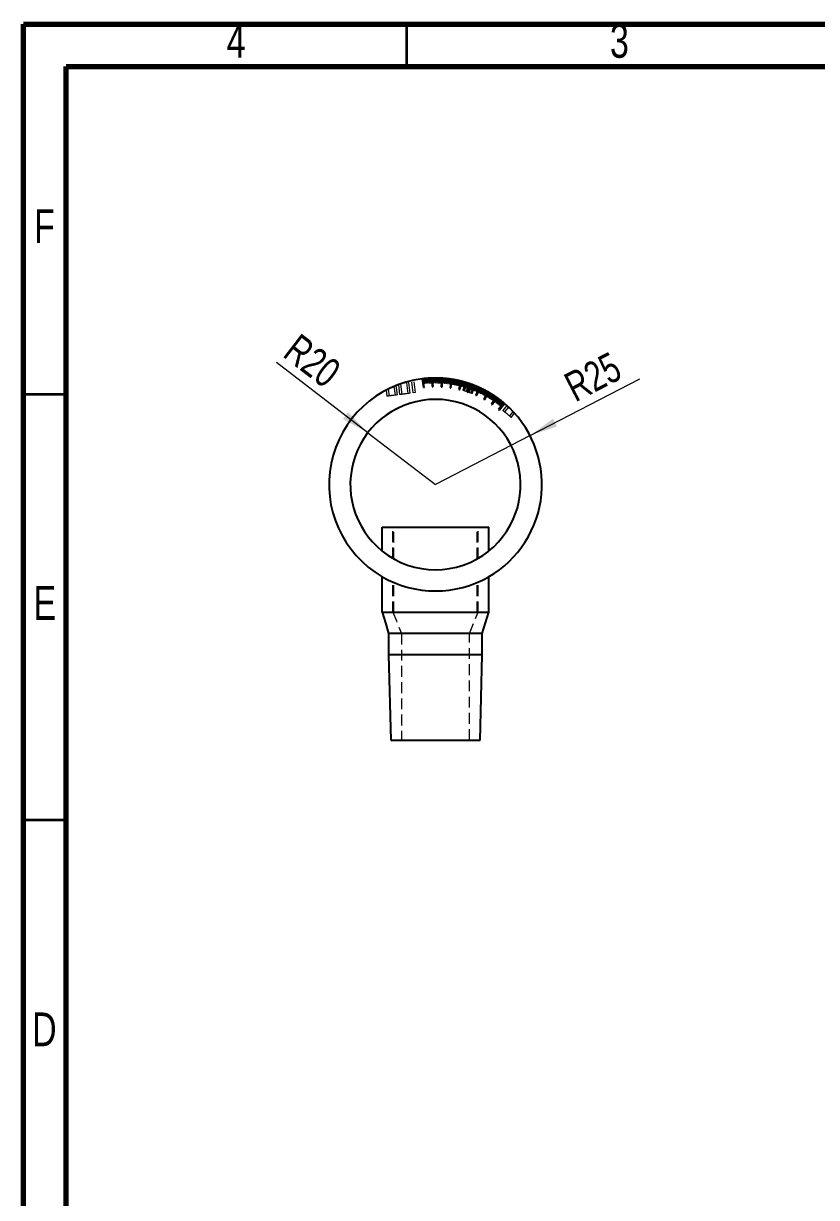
# Model space of a CAD drawing. Header units: millimetres. Extents: x 15 to 205, y 5 to 292.
# Drawn here: x 15 to 108.1, y 154.2 to 292.1 of the extents above; entities that cross this region are included whole.
import ezdxf

# ---------------------------------------------------------------- set-up
doc = ezdxf.new("R2010")
doc.units = ezdxf.units.MM
doc.linetypes.add('HIDDEN', pattern=[1.905, 1.27, -0.635])
doc.styles.add('SLDTEXTSTYLE0', font='TXT', dxfattribs={"width": 0.75})
doc.dimstyles.new('SLDDIMSTYLE0', dxfattribs={"dimtxt": 3.5, "dimasz": 3.302, "dimexe": 0, "dimexo": 0.0625, "dimgap": 0.875, "dimtad": 1, "dimlfac": 2, "dimrnd": 1e-09, "dimzin": 12, "dimdsep": 46, "dimtxsty": 'SLDTEXTSTYLE0', "dimsah": 1, "dimcen": 0, "dimadec": 0, "dimazin": 3, "dimtfac": 1, "dimtofl": 0, "dimtmove": 0, "dimatfit": 3, "dimfxl": 0, "dimfrac": 2, "dimtolj": 1, "dimtzin": 12, "dimarcsym": 0})

# ---------------------------------------------------------------- blocks, each defined once
blk = doc.blocks.new('_D')
at = {"color": 7, "linetype": 'Continuous', "lineweight": 18}
for q in [(87.34, 250.35), (63.37, 237.92)]:
    blk.add_line((74.47, 243.68), q, dxfattribs=at)
blk.add_solid([(74.47, 243.68), (77.63, 244.74), (77.16, 245.65)], dxfattribs=at)
at = {"color": 7, "linetype": 'Continuous', "lineweight": 18, "insert": (78.17, 250.65), "char_height": 3.5, "attachment_point": 1, "rotation": 27.3934, "style": 'SLDTEXTSTYLE0'}
blk.add_mtext('R25', dxfattribs=at)
blk = doc.blocks.new('_D_1')
at = {"color": 7, "linetype": 'Continuous', "lineweight": 18}
for q in [(44.69, 252.25), (63.37, 237.92)]:
    blk.add_line((55.43, 244.01), q, dxfattribs=at)
blk.add_solid([(55.43, 244.01), (53.12, 246.42), (52.5, 245.62)], dxfattribs=at)
at = {"color": 7, "linetype": 'Continuous', "lineweight": 18, "insert": (47.42, 255.81), "char_height": 3.5, "attachment_point": 1, "rotation": 322.5063, "style": 'SLDTEXTSTYLE0'}
blk.add_mtext('R20', dxfattribs=at)

msp = doc.modelspace()

# ---------------------------------------------------------------- linework, layer by layer
at = {"color": 7, "linetype": 'Continuous', "lineweight": 70}
for p, q in [((15, 5), (15, 292)), ((15, 292), (205, 292)), ((20, 10), (20, 287)), ((20, 287), (200, 287))]:
    msp.add_line(p, q, dxfattribs=at)
at = {"color": 7, "linetype": 'Continuous', "lineweight": 35}
for p, q in [((60, 287), (60, 292)), ((20, 248.5), (15, 248.5)), ((20, 198.5), (15, 198.5))]:
    msp.add_line(p, q, dxfattribs=at)
at = {"color": 7, "linetype": 'HIDDEN', "lineweight": 18}
for p, q in [((58.903, 248.4521), (58.7663, 249.5468)), ((59.0064, 249.6418), (59.1511, 248.4831)), ((59.2478, 249.7263), (59.3992, 248.5141)), ((60.1434, 248.607), (59.975, 249.9553)), ((60.3915, 248.638), (60.2187, 250.0211)), ((60.7636, 248.6845), (60.5854, 250.1111)), ((61.0117, 248.7154), (60.8307, 250.1645)), ((66.8851, 249.9193), (66.5628, 248.9872)), ((66.9285, 249.9065), (66.6055, 248.9724)), ((67.0244, 249.8776), (66.7001, 248.9397)), ((67.0722, 249.8628), (66.7473, 248.9234)), ((66.9836, 248.8417), (67.3102, 249.7863)), ((67.0781, 248.809), (67.405, 249.7544)), ((67.1783, 249.8293), (67.1539, 249.8372)), ((67.2157, 249.8173), (67.2016, 249.8219)), ((67.2633, 249.8018), (67.2508, 249.8059)), ((67.3102, 249.7863), (67.3027, 249.7888)), ((67.6408, 249.6712), (67.3144, 248.7273)), ((67.8327, 249.5997), (67.5079, 248.6604)), ((67.5979, 248.6293), (67.9216, 249.5653)), ((67.7036, 249.6482), (67.6893, 249.6535)), ((67.7551, 249.629), (67.7343, 249.6368)), ((67.8018, 249.6114), (67.7787, 249.6201)), ((67.849, 249.5934), (67.8327, 249.5996)), ((57.5742, 249.0052), (57.6627, 248.2972)), ((57.8116, 249.1222), (57.9107, 248.3282)), ((58.655, 248.4211), (58.5266, 249.4486)), ((61.0117, 248.7154), (60.7636, 248.6845)), ((66.7473, 248.9234), (66.5628, 248.9872)), ((67.2199, 248.76), (66.7473, 248.9234)), ((67.22, 248.7604), (67.2199, 248.76)), ((67.6924, 248.5966), (68.0146, 249.5284)), ((71.7559, 247.191), (71.279, 246.6233)), ((71.94, 247.0215), (71.4704, 246.4625)), ((72.0631, 245.9647), (72.4887, 246.4713)), ((72.2545, 245.8039), (72.6594, 246.2858)), ((58.3671, 229.2643), (58.3671, 232.9246)), ((58.4671, 229.2073), (58.4671, 232.9246)), ((68.2671, 229.2073), (68.2671, 232.9246)), ((68.3671, 229.2643), (68.3671, 232.9246)), ((69.6059, 230.1094), (69.6059, 232.9246)), ((58.3671, 222.9246), (58.3671, 226.4681)), ((58.4671, 222.9246), (58.4671, 226.425)), ((68.2671, 222.9246), (68.2671, 226.425)), ((68.3671, 222.9246), (68.3671, 226.4681)), ((69.6059, 222.9246), (69.6059, 227.0928)), ((59.3671, 220.4246), (59.3671, 207.9246)), ((67.3671, 207.9246), (67.3671, 220.4246))]:
    msp.add_line(p, q, dxfattribs=at)
at = {"color": 7, "linetype": 'Continuous', "lineweight": 25}
for p, q in [((59.2478, 249.7264), (59.2478, 249.7263)), ((61.818, 250.3282), (61.9419, 249.3359)), ((61.9212, 250.3406), (61.9173, 250.3402)), ((61.9755, 249.8742), (61.9173, 250.3402)), ((61.9212, 250.3406), (61.9755, 249.8742)), ((62.0287, 249.8498), (61.9708, 250.3463)), ((61.9792, 249.844), (61.9755, 249.8742)), ((61.9792, 249.844), (62.0287, 249.8498)), ((62.0412, 249.3483), (61.9792, 249.844)), ((62.0244, 250.3522), (62.0781, 249.8551)), ((62.1278, 249.8605), (62.0741, 250.3575)), ((62.0781, 249.8551), (62.1278, 249.8605)), ((62.1278, 250.363), (62.1773, 249.8654)), ((62.1773, 249.8654), (62.2271, 249.8704)), ((62.2271, 249.8704), (62.1775, 250.3678)), ((62.2312, 250.3728), (62.2766, 249.8749)), ((62.2766, 249.8749), (62.3264, 249.8795)), ((62.3264, 249.8795), (62.281, 250.3773)), ((62.3347, 250.3819), (62.376, 249.8836)), ((62.376, 249.8836), (62.4258, 249.8877)), ((62.4258, 249.8877), (62.3846, 250.3859)), ((62.4383, 250.39), (62.4754, 249.8914)), ((62.4754, 249.8914), (62.5253, 249.8951)), ((62.5253, 249.8951), (62.4882, 250.3936)), ((62.5419, 250.3973), (62.5749, 249.8984)), ((62.5749, 249.8984), (62.6248, 249.9017)), ((62.6248, 249.9017), (62.5918, 250.4005)), ((62.6456, 250.4037), (62.6745, 249.9046)), ((62.6745, 249.9046), (62.7244, 249.9074)), ((62.7244, 249.9074), (62.6956, 250.4065)), ((62.7494, 250.4093), (62.7741, 249.9099)), ((62.7741, 249.9099), (62.8241, 249.9124)), ((62.8241, 249.9124), (62.7993, 250.4117)), ((62.8532, 250.414), (62.8738, 249.9144)), ((62.8738, 249.9144), (62.9237, 249.9165)), ((62.9237, 249.9165), (62.9032, 250.4159)), ((62.957, 250.4178), (62.9898, 249.4184)), ((63.0609, 250.4208), (63.057, 250.4207)), ((63.0724, 249.9514), (63.057, 250.4207)), ((63.0609, 250.4208), (63.0724, 249.9514)), ((63.0734, 249.921), (63.0724, 249.9514)), ((63.0734, 249.921), (63.1231, 249.9222)), ((63.0898, 249.4216), (63.0734, 249.921)), ((63.1231, 249.9222), (63.1109, 250.4219)), ((63.1648, 250.4229), (63.1729, 249.923)), ((63.1729, 249.923), (63.2229, 249.9238)), ((63.2229, 249.9238), (63.2148, 250.4236)), ((63.2687, 250.4242), (63.2726, 249.9242)), ((63.2726, 249.9242), (63.3226, 249.9246)), ((63.3226, 249.9246), (63.3187, 250.4245)), ((63.3726, 250.4246), (63.3724, 249.9246)), ((63.3724, 249.9246), (63.4224, 249.9245)), ((63.4224, 249.9245), (63.4226, 250.4244)), ((63.4765, 250.4241), (63.4721, 249.9241)), ((63.4721, 249.9241), (63.5221, 249.9237)), ((63.5221, 249.9237), (63.5265, 250.4235)), ((63.5804, 250.4227), (63.5718, 249.9228)), ((63.5718, 249.9228), (63.6218, 249.922)), ((63.6218, 249.922), (63.6304, 250.4218)), ((63.6843, 250.4205), (63.6716, 249.9207)), ((63.6716, 249.9207), (63.7216, 249.9194)), ((63.7216, 249.9194), (63.7342, 250.4192)), ((63.7881, 250.4175), (63.7713, 249.9177)), ((63.7713, 249.9177), (63.8212, 249.9161)), ((63.8212, 249.9161), (63.8381, 250.4157)), ((63.8919, 250.4135), (63.871, 249.914)), ((63.871, 249.914), (63.9209, 249.9119)), ((63.9209, 249.9119), (63.9419, 250.4113)), ((63.9957, 250.4087), (63.9706, 249.9094)), ((63.9706, 249.9094), (64.0205, 249.9069)), ((64.0205, 249.9069), (64.0457, 250.4061)), ((64.0995, 250.4031), (64.0409, 249.4048)), ((64.1407, 249.3989), (64.17, 249.8977)), ((64.17, 249.8977), (64.1718, 249.928)), ((64.17, 249.8977), (64.2196, 249.8943)), ((64.1718, 249.928), (64.1993, 250.3968)), ((64.2032, 250.3966), (64.1718, 249.928)), ((64.2032, 250.3966), (64.1993, 250.3968)), ((64.2196, 249.8943), (64.2531, 250.3931)), ((64.3068, 250.3892), (64.2692, 249.8906)), ((64.2692, 249.8906), (64.3191, 249.8868)), ((64.3191, 249.8868), (64.3567, 250.3853)), ((64.4104, 250.3809), (64.3687, 249.8827)), ((64.3687, 249.8827), (64.4185, 249.8785)), ((64.4185, 249.8785), (64.4602, 250.3767)), ((64.5139, 250.3718), (64.468, 249.8739)), ((64.468, 249.8739), (64.5178, 249.8694)), ((64.5178, 249.8694), (64.5637, 250.3671)), ((64.6173, 250.3619), (64.5673, 249.8644)), ((64.5673, 249.8644), (64.6171, 249.8594)), ((64.6171, 249.8594), (64.6671, 250.3568)), ((64.7207, 250.351), (64.6665, 249.854)), ((64.6665, 249.854), (64.7162, 249.8486)), ((64.7162, 249.8486), (64.7704, 250.3455)), ((64.8239, 250.3394), (64.7656, 249.8428)), ((64.7656, 249.8428), (64.8153, 249.8369)), ((64.8153, 249.8369), (64.8736, 250.3334)), ((64.9271, 250.3268), (64.8647, 249.8307)), ((64.8647, 249.8307), (64.9143, 249.8245)), ((64.9143, 249.8245), (64.9767, 250.3205)), ((65.0301, 250.3134), (64.9636, 249.8179)), ((64.9636, 249.8179), (65.0131, 249.8112)), ((65.0131, 249.8112), (65.0796, 250.3067)), ((65.133, 250.2992), (65.0624, 249.8042)), ((65.0624, 249.8042), (65.1119, 249.7971)), ((65.2358, 250.2841), (65.0863, 249.2953)), ((65.1119, 249.7971), (65.1825, 250.292)), ((65.1852, 249.2804), (65.2599, 249.7743)), ((65.2599, 249.7743), (65.2644, 249.8044)), ((65.2599, 249.7743), (65.309, 249.7665)), ((65.2644, 249.8044), (65.3346, 250.2687)), ((65.3385, 250.2681), (65.2644, 249.8044)), ((65.309, 249.7665), (65.3879, 250.2601)), ((65.441, 250.2513), (65.3581, 249.7582)), ((65.3581, 249.7582), (65.4074, 249.7499)), ((65.4074, 249.7499), (65.4903, 250.2429)), ((65.5434, 250.2336), (65.4564, 249.7413)), ((65.4564, 249.7413), (65.5056, 249.7326)), ((65.5056, 249.7326), (65.5926, 250.2248)), ((65.6457, 250.2151), (65.5545, 249.7235)), ((65.5545, 249.7235), (65.6037, 249.7144)), ((65.6037, 249.7144), (65.6948, 250.2059)), ((65.7477, 250.1958), (65.6525, 249.7049)), ((65.6525, 249.7049), (65.7016, 249.6954)), ((65.7016, 249.6954), (65.7968, 250.1861)), ((65.8497, 250.1755), (65.7504, 249.6855)), ((65.7504, 249.6855), (65.7994, 249.6756)), ((65.7994, 249.6756), (65.8987, 250.1655)), ((65.9514, 250.1545), (65.848, 249.6653)), ((65.848, 249.6653), (65.897, 249.6549)), ((65.897, 249.6549), (66.0003, 250.144)), ((66.053, 250.1326), (65.9455, 249.6443)), ((65.9455, 249.6443), (65.9944, 249.6335)), ((65.9944, 249.6335), (66.1018, 250.1217)), ((66.1544, 250.1098), (66.0429, 249.6224)), ((66.0429, 249.6224), (66.0916, 249.6113)), ((66.0916, 249.6113), (66.2031, 250.0986)), ((66.3565, 250.0618), (66.1174, 249.0908)), ((66.2556, 250.0862), (66.14, 249.5998)), ((66.14, 249.5998), (66.1887, 249.5882)), ((66.1887, 249.5882), (66.3042, 250.0746)), ((66.2145, 249.0669), (66.334, 249.552)), ((66.334, 249.552), (66.3412, 249.5815)), ((66.334, 249.552), (66.3822, 249.5397)), ((66.3412, 249.5815), (66.4536, 250.0375)), ((66.4573, 250.0365), (66.3412, 249.5815)), ((66.3822, 249.5397), (66.5058, 250.0241)), ((66.5579, 250.0104), (66.4303, 249.527)), ((66.4786, 249.5142), (66.6062, 249.9976)), ((66.6583, 249.9835), (66.5266, 249.5011)), ((66.5748, 249.488), (66.7065, 249.9702)), ((66.7584, 249.9557), (66.6227, 249.4745)), ((66.6709, 249.4609), (66.8065, 249.9421)), ((66.8583, 249.9271), (66.7186, 249.447)), ((66.7666, 249.433), (66.9063, 249.9131)), ((66.9579, 249.8977), (66.8143, 249.4188)), ((66.8622, 249.4044), (67.0058, 249.8832)), ((67.0573, 249.8674), (66.9097, 249.3897)), ((66.9286, 249.9066), (66.9285, 249.9065)), ((66.9575, 249.3749), (67.1051, 249.8526)), ((67.1565, 249.8363), (67.0049, 249.3599)), ((67.0244, 249.8776), (67.0244, 249.8776)), ((67.0525, 249.3447), (67.2041, 249.8211)), ((67.2553, 249.8044), (67.0998, 249.3292)), ((67.4523, 249.7381), (67.1255, 248.7931)), ((67.1473, 249.3137), (67.3028, 249.7888)), ((67.354, 249.7717), (67.1945, 249.2978)), ((67.2419, 249.2819), (67.4013, 249.7557)), ((67.3932, 249.2613), (67.5467, 249.7051)), ((67.5504, 249.7038), (67.3932, 249.2613)), ((67.4301, 249.2159), (67.5974, 249.687)), ((67.6481, 249.6686), (67.4769, 249.1988)), ((67.5239, 249.1817), (67.6951, 249.6514)), ((67.7456, 249.6326), (67.5704, 249.1643)), ((67.6173, 249.1468), (67.7924, 249.615)), ((67.8428, 249.5958), (67.6637, 249.129)), ((67.7104, 249.1111), (67.8894, 249.5778)), ((67.9396, 249.5582), (67.7567, 249.0929)), ((67.8033, 249.0746), (67.9861, 249.5398)), ((57.8115, 249.1225), (57.8116, 249.1222)), ((61.9419, 249.3359), (62.0412, 249.3483)), ((62.9898, 249.4184), (63.0898, 249.4216)), ((64.0409, 249.4048), (64.1407, 249.3989)), ((65.0863, 249.2953), (65.1852, 249.2804)), ((66.1174, 249.0908), (66.2145, 249.0669)), ((66.4303, 249.527), (66.4786, 249.5142)), ((66.5266, 249.5011), (66.5748, 249.488)), ((66.6227, 249.4745), (66.6709, 249.4609)), ((66.7186, 249.447), (66.7666, 249.433)), ((66.8143, 249.4188), (66.8622, 249.4044)), ((66.9097, 249.3897), (66.9575, 249.3749)), ((67.0049, 249.3599), (67.0525, 249.3447)), ((67.0998, 249.3292), (67.1473, 249.3137)), ((67.1255, 248.7931), (67.22, 248.7604)), ((67.1945, 249.2978), (67.2419, 249.2819)), ((67.22, 248.7604), (67.3833, 249.2325)), ((67.3833, 249.2325), (67.3932, 249.2613)), ((67.3833, 249.2325), (67.4301, 249.2159)), ((67.4769, 249.1988), (67.5239, 249.1817)), ((67.5704, 249.1643), (67.6173, 249.1468)), ((67.6637, 249.129), (67.7104, 249.1111)), ((67.7567, 249.0929), (67.8033, 249.0746)), ((68.0362, 249.5198), (67.8494, 249.056)), ((67.8494, 249.056), (67.8958, 249.0373)), ((67.8958, 249.0373), (68.0825, 249.501)), ((68.1324, 249.4806), (67.9418, 249.0183)), ((67.9418, 249.0183), (67.988, 248.9993)), ((67.988, 248.9993), (68.1786, 249.4614)), ((68.2283, 249.4406), (68.0338, 248.9799)), ((68.0338, 248.9799), (68.0799, 248.9605)), ((68.0799, 248.9605), (68.2743, 249.421)), ((68.5139, 249.3158), (68.1022, 248.4045)), ((68.1022, 248.4045), (68.1933, 248.3633)), ((68.3238, 249.3998), (68.1256, 248.9408)), ((68.1256, 248.9408), (68.1715, 248.9209)), ((68.1715, 248.9209), (68.3697, 249.3798)), ((68.1933, 248.3633), (68.399, 248.8186)), ((68.419, 249.3582), (68.217, 248.9008)), ((68.217, 248.9008), (68.2627, 248.8806)), ((68.2627, 248.8806), (68.4647, 249.3379)), ((68.399, 248.8186), (68.4115, 248.8463)), ((68.399, 248.8186), (68.4442, 248.7977)), ((68.4115, 248.8463), (68.6049, 249.2742)), ((68.6084, 249.2726), (68.4115, 248.8463)), ((68.4442, 248.7977), (68.6538, 249.2515)), ((68.7026, 249.2286), (68.4891, 248.7765)), ((68.4891, 248.7765), (68.5344, 248.7551)), ((68.5344, 248.7551), (68.7477, 249.2072)), ((68.7963, 249.1839), (68.5792, 248.7335)), ((68.5792, 248.7335), (68.6242, 248.7118)), ((68.6084, 249.2726), (68.6049, 249.2742)), ((68.6242, 248.7118), (68.8413, 249.1621)), ((68.8897, 249.1384), (68.6688, 248.6898)), ((68.6688, 248.6898), (68.7137, 248.6677)), ((68.7137, 248.6677), (68.9346, 249.1162)), ((68.9828, 249.0921), (68.7581, 248.6454)), ((68.7581, 248.6454), (68.8028, 248.6229)), ((68.8028, 248.6229), (69.0274, 249.0695)), ((69.0754, 249.045), (68.8471, 248.6002)), ((68.8471, 248.6002), (68.8916, 248.5774)), ((68.8916, 248.5774), (69.1198, 249.0221)), ((69.1676, 248.9972), (68.9356, 248.5543)), ((68.9356, 248.5543), (68.9799, 248.5311)), ((68.9799, 248.5311), (69.2119, 248.9739)), ((69.2595, 248.9486), (69.0238, 248.5076)), ((69.0238, 248.5076), (69.0679, 248.4841)), ((69.5325, 248.7982), (69.0393, 247.9283)), ((69.0679, 248.4841), (69.3035, 248.9249)), ((69.3509, 248.8992), (69.1116, 248.4602)), ((69.1116, 248.4602), (69.1555, 248.4363)), ((69.1263, 247.879), (69.3727, 248.3136)), ((69.1555, 248.4363), (69.3948, 248.8752)), ((69.4419, 248.8491), (69.1989, 248.4121)), ((69.1989, 248.4121), (69.2426, 248.3878)), ((69.2426, 248.3878), (69.4856, 248.8247)), ((69.3727, 248.3136), (69.3877, 248.3401)), ((69.3727, 248.3136), (69.4158, 248.2887)), ((69.3877, 248.3401), (69.6193, 248.7486)), ((69.6227, 248.7466), (69.3877, 248.3401)), ((69.4158, 248.2887), (69.6659, 248.7215)), ((69.7124, 248.6942), (69.4586, 248.2635)), ((69.4586, 248.2635), (69.5017, 248.2381)), ((69.5017, 248.2381), (69.7555, 248.6688)), ((69.8017, 248.6411), (69.5444, 248.2125)), ((69.5444, 248.2125), (69.5872, 248.1867)), ((69.5872, 248.1867), (69.8446, 248.6153)), ((69.6227, 248.7466), (69.6193, 248.7486)), ((69.8906, 248.5873), (69.6297, 248.1608)), ((69.6297, 248.1608), (69.6723, 248.1347)), ((69.6723, 248.1347), (69.9332, 248.5611)), ((69.979, 248.5327), (69.7145, 248.1084)), ((69.757, 248.0819), (70.0214, 248.5061)), ((70.067, 248.4774), (69.799, 248.0552)), ((69.8412, 248.0284), (70.1091, 248.4505)), ((70.1544, 248.4213), (69.8829, 248.0014)), ((69.9249, 247.9743), (70.1964, 248.3941)), ((70.4996, 248.1899), (69.929, 247.3686)), ((70.2415, 248.3645), (69.9665, 247.9469)), ((70.0082, 247.9194), (70.2832, 248.3369)), ((70.328, 248.307), (70.0496, 247.8917)), ((70.0911, 247.8639), (70.3695, 248.2791)), ((70.4141, 248.2488), (70.1322, 247.8358)), ((70.1735, 247.8076), (70.4553, 248.2205)), ((69.0393, 247.9283), (69.1263, 247.879)), ((69.7145, 248.1084), (69.757, 248.0819)), ((69.799, 248.0552), (69.8412, 248.0284)), ((69.8829, 248.0014), (69.9249, 247.9743)), ((69.929, 247.3686), (70.0111, 247.3116)), ((69.9665, 247.9469), (70.0082, 247.9194)), ((70.0111, 247.3116), (70.2962, 247.7218)), ((70.0496, 247.8917), (70.0911, 247.8639)), ((70.1322, 247.8358), (70.1735, 247.8076)), ((70.2962, 247.7218), (70.3136, 247.7468)), ((70.2962, 247.7218), (70.3368, 247.6931)), ((70.3136, 247.7468), (70.5815, 248.1325)), ((70.5847, 248.1302), (70.3136, 247.7468)), ((70.3368, 247.6931), (70.6255, 248.1013)), ((70.6693, 248.0699), (70.3772, 247.6641)), ((70.3772, 247.6641), (70.4178, 247.6348)), ((70.4178, 247.6348), (70.7098, 248.0406)), ((70.7534, 248.0088), (70.4579, 247.6055)), ((70.4579, 247.6055), (70.4983, 247.5759)), ((70.4983, 247.5759), (70.7937, 247.9792)), ((70.8369, 247.9471), (70.5381, 247.5462)), ((70.5381, 247.5462), (70.5782, 247.5163)), ((70.5782, 247.5163), (70.877, 247.9171)), ((70.92, 247.8846), (70.6179, 247.4862)), ((70.6179, 247.4862), (70.6577, 247.456)), ((70.6577, 247.456), (70.9598, 247.8543)), ((71.0025, 247.8215), (70.6971, 247.4256)), ((70.6971, 247.4256), (70.7367, 247.3951)), ((70.7367, 247.3951), (71.042, 247.7909)), ((71.4071, 247.4957), (70.7639, 246.73)), ((71.0845, 247.7577), (70.7758, 247.3644)), ((70.7758, 247.3644), (70.8152, 247.3335)), ((70.8152, 247.3335), (71.1238, 247.7268)), ((70.8405, 246.6657), (71.4835, 247.4311)), ((71.166, 247.6932), (70.854, 247.3025)), ((70.854, 247.3025), (70.8931, 247.2713)), ((70.8931, 247.2713), (71.205, 247.6619)), ((71.2469, 247.628), (70.9317, 247.2399)), ((70.9317, 247.2399), (70.9705, 247.2084)), ((70.9705, 247.2084), (71.2857, 247.5965)), ((71.3273, 247.5622), (71.0089, 247.1767)), ((71.0089, 247.1767), (71.0475, 247.1449)), ((71.0475, 247.1449), (71.3658, 247.5303)), ((70.7639, 246.73), (70.8405, 246.6657)), ((72.4887, 246.4713), (72.4887, 246.4714)), ((57.1171, 230.1183), (57.1171, 232.9246)), ((57.1171, 232.9246), (69.6171, 232.9246)), ((69.6171, 230.1183), (69.6171, 232.9246)), ((57.1171, 222.9246), (57.1171, 227.0992)), ((69.6171, 222.9246), (69.6171, 227.0992)), ((57.1171, 222.9246), (58.4671, 222.9246)), ((58.4671, 222.9246), (68.2671, 222.9246)), ((68.2671, 222.9246), (69.6171, 222.9246)), ((57.8671, 220.4246), (57.8671, 217.9246)), ((68.8671, 217.9246), (68.8671, 220.4246)), ((57.8671, 217.9246), (58.1171, 207.9229)), ((68.8671, 217.9246), (63.3671, 217.9246)), ((68.617, 207.9229), (68.8671, 217.9246)), ((58.1171, 207.9246), (63.3671, 207.9246)), ((63.3671, 207.9246), (68.6171, 207.9246))]:
    msp.add_line(p, q, dxfattribs=at)
at = {"color": 7, "linetype": 'Continuous', "lineweight": 25, "flags": 128}
for points in [[(65.3385, 250.2681), (65.338, 250.2682), (65.3375, 250.2683), (65.3371, 250.2683), (65.3366, 250.2684), (65.3361, 250.2685), (65.3356, 250.2686), (65.3351, 250.2687), (65.3346, 250.2687)], [(66.4573, 250.0365), (66.4569, 250.0367), (66.4564, 250.0368), (66.4559, 250.0369), (66.4554, 250.037), (66.455, 250.0371), (66.4545, 250.0373), (66.454, 250.0374), (66.4536, 250.0375)], [(67.5504, 249.7038), (67.5499, 249.7039), (67.5494, 249.7041), (67.549, 249.7043), (67.5485, 249.7044), (67.5481, 249.7046), (67.5476, 249.7048), (67.5471, 249.7049), (67.5467, 249.7051)], [(70.5847, 248.1302), (70.5843, 248.1305), (70.5839, 248.1308), (70.5835, 248.1311), (70.5831, 248.1313), (70.5827, 248.1316), (70.5823, 248.1319), (70.5819, 248.1322), (70.5815, 248.1325)], [(57.1171, 222.9246), (57.492, 221.6746), (57.867, 220.4246)], [(68.8671, 220.4246), (69.2421, 221.6746), (69.6171, 222.9246)]]:
    msp.add_lwpolyline(points, dxfattribs=at)
at = {"color": 7, "linetype": 'HIDDEN', "lineweight": 18, "flags": 128}
for points in [[(58.903, 248.4521), (58.8637, 248.4472), (58.7444, 248.4323), (58.6202, 248.4168), (58.4623, 248.3971), (58.2828, 248.3746)], [(60.3915, 248.638), (60.3521, 248.6331), (60.2329, 248.6182), (60.1086, 248.6027), (59.9508, 248.5829), (59.7713, 248.5605)], [(67.6924, 248.5966), (67.6744, 248.6028), (67.6232, 248.6205), (67.5465, 248.647), (67.4561, 248.6783), (67.3657, 248.7096), (67.2891, 248.7361), (67.2378, 248.7538), (67.2199, 248.76), (67.2199, 248.76)], [(72.2545, 245.8039), (72.2228, 245.8305), (72.1277, 245.9104), (72.0293, 245.993), (71.9059, 246.0967), (71.7667, 246.2136)], [(58.3671, 222.9246), (58.7732, 221.9089), (59.3668, 220.4246)], [(67.3671, 220.4246), (67.8983, 221.7527), (68.3671, 222.9246)]]:
    msp.add_lwpolyline(points, dxfattribs=at)
at = {"color": 7, "linetype": 'Continuous', "lineweight": 25}
for radius, start, end in [(12.5, 97.118659, 240), (12.5, 96.660288, 97.118659), (12.5, 96.413213, 96.642397), (12.5, 96.166134, 96.413213), (12.5, 95.93695, 96.166134), (12.5, 95.689872, 95.93695), (12.5, 95.460688, 95.689872), (12.5, 95.213609, 95.460688), (12.5, 94.984425, 95.213609), (12.5, 94.737346, 94.984425), (12.5, 94.508163, 94.737346), (12.5, 94.261084, 94.508163), (12.5, 94.0319, 94.261084), (12.5, 93.784821, 94.0319), (12.5, 93.555637, 93.784821), (12.5, 93.308558, 93.555637), (12.5, 93.079375, 93.308558), (12.5, 92.832296, 93.079375), (12.5, 92.603112, 92.832296), (12.5, 92.356033, 92.603112), (12.5, 92.126849, 92.356033), (12.5, 91.879771, 92.126849), (12.5, 91.421399, 91.879771), (12.5, 91.174324, 91.403508), (12.5, 90.927245, 91.174324), (12.5, 90.698062, 90.927245), (12.5, 90.450983, 90.698062), (12.5, 90.221799, 90.450983), (12.5, 89.97472, 90.221799), (12.5, 89.745536, 89.97472), (12.5, 89.498457, 89.745536), (12.5, 89.269274, 89.498457), (12.5, 89.022195, 89.269274), (12.5, 88.793011, 89.022195), (12.5, 88.545932, 88.793011), (12.5, 88.316748, 88.545932), (12.5, 88.069669, 88.316748), (12.5, 87.840486, 88.069669), (12.5, 87.593407, 87.840486), (12.5, 87.364223, 87.593407), (12.5, 87.117144, 87.364223), (12.5, 86.887961, 87.117144), (12.5, 86.640882, 86.887961), (12.5, 86.18251, 86.640882), (12.5, 85.935435, 86.164619), (12.5, 85.688356, 85.935435), (12.5, 85.459173, 85.688356), (12.5, 85.212094, 85.459173), (12.5, 84.98291, 85.212094), (12.5, 84.735831, 84.98291), (12.5, 84.506647, 84.735831), (12.5, 84.259568, 84.506647), (12.5, 84.030385, 84.259568), (12.5, 83.783306, 84.030385), (12.5, 83.554122, 83.783306), (12.5, 83.307043, 83.554122), (12.5, 83.07786, 83.307043), (12.5, 82.830781, 83.07786), (12.5, 82.601597, 82.830781), (12.5, 82.354518, 82.601597), (12.5, 82.125334, 82.354518), (12.5, 81.878255, 82.125334), (12.5, 81.649072, 81.878255), (12.5, 81.401993, 81.649072), (12.5, 80.943622, 81.401993), (12.5, 80.696546, 80.92573), (12.5, 80.449467, 80.696546), (12.5, 80.220284, 80.449467), (12.5, 79.973205, 80.220284), (12.5, 79.744021, 79.973205), (12.5, 79.496942, 79.744021), (12.5, 79.267758, 79.496942), (12.5, 79.02068, 79.267758), (12.5, 78.791496, 79.02068), (12.5, 78.544417, 78.791496), (12.5, 78.315233, 78.544417), (12.5, 78.068154, 78.315233), (12.5, 77.838971, 78.068154), (12.5, 77.591892, 77.838971), (12.5, 77.362708, 77.591892), (12.5, 77.115629, 77.362708), (12.5, 76.886445, 77.115629), (12.5, 76.639366, 76.886445), (12.5, 76.410183, 76.639366), (12.5, 76.163104, 76.410183), (12.5, 75.704733, 76.163104), (12.5, 75.457657, 75.686841), (12.5, 75.210579, 75.457657), (12.5, 74.981395, 75.210579), (12.5, 74.734316, 74.981395), (12.5, 74.505132, 74.734316), (12.5, 74.258053, 74.505132), (12.5, 74.02887, 74.258053), (12.5, 73.781791, 74.02887), (12.5, 73.552607, 73.781791), (12.5, 73.305528, 73.552607), (12.5, 73.076344, 73.305528), (12.5, 72.829265, 73.076344), (12.5, 72.600082, 72.829265), (12.5, 72.353003, 72.600082), (12.5, 72.123819, 72.353003), (12.5, 71.87674, 72.123819), (12.5, 71.647556, 71.87674), (12.5, 71.400478, 71.647556), (12.5, 71.171294, 71.400478), (12.5, 70.924215, 71.171294), (12.5, 70.465844, 70.924215), (12.5, 70.218769, 70.447952), (12.5, 69.97169, 70.218769), (12.5, 69.742506, 69.97169), (12.5, 69.495427, 69.742506), (12.5, 69.266243, 69.495427), (12.5, 69.019164, 69.266243), (12.5, 68.789981, 69.019164), (12.5, 68.542902, 68.789981), (12.5, 68.313718, 68.542902), (12.5, 68.066639, 68.313718), (12.5, 67.837455, 68.066639), (12.5, 67.590377, 67.837455), (12.5, 67.361193, 67.590377), (12.5, 67.114114, 67.361193), (12.5, 66.88493, 67.114114), (12.5, 66.637851, 66.88493), (12.5, 66.408668, 66.637851), (12.5, 66.161589, 66.408668), (12.5, 65.932405, 66.161589), (12.5, 65.685326, 65.932405), (12.5, 65.226955, 65.685326), (12.5, 64.97988, 65.209063), (12.5, 64.732801, 64.97988), (12.5, 64.503617, 64.732801), (12.5, 64.256538, 64.503617), (12.5, 64.027354, 64.256538), (12.5, 63.780276, 64.027354), (12.5, 63.551092, 63.780276), (12.5, 63.304013, 63.551092), (12.5, 63.074829, 63.304013), (12.5, 62.82775, 63.074829), (12.5, 62.598567, 62.82775), (12.5, 62.351488, 62.598567), (12.5, 62.122304, 62.351488), (12.5, 61.875225, 62.122304), (12.5, 61.646041, 61.875225), (12.5, 61.398962, 61.646041), (12.5, 61.169779, 61.398962), (12.5, 60.9227, 61.169779), (12.5, 60.693516, 60.9227), (12.5, 60.446437, 60.693516), (12.5, 59.988066, 60.446437), (12.5, 59.740991, 59.970175), (12.5, 59.493912, 59.740991), (12.5, 59.264728, 59.493912), (12.5, 59.017649, 59.264728), (12.5, 58.788466, 59.017649), (12.5, 58.541387, 58.788466), (12.5, 58.312203, 58.541387), (12.5, 58.065124, 58.312203), (12.5, 57.83594, 58.065124), (12.5, 57.588861, 57.83594), (12.5, 57.359678, 57.588861), (12.5, 57.112599, 57.359678), (12.5, 56.883415, 57.112599), (12.5, 56.636336, 56.883415), (12.5, 56.407152, 56.636336), (12.5, 56.160074, 56.407152), (12.5, 55.93089, 56.160074), (12.5, 55.683811, 55.93089), (12.5, 55.454627, 55.683811), (12.5, 55.207548, 55.454627), (12.5, 54.749177, 55.207548), (10, 308.600498, 231.317813), (12.5, 299.941077, 49.510288), (12.5, 54.502102, 54.731286), (12.5, 54.255023, 54.502102), (12.5, 54.025839, 54.255023), (12.5, 53.77876, 54.025839), (12.5, 53.549577, 53.77876), (12.5, 53.302498, 53.549577), (12.5, 53.073314, 53.302498), (12.5, 52.826235, 53.073314), (12.5, 52.597051, 52.826235), (12.5, 52.349973, 52.597051), (12.5, 52.120789, 52.349973), (12.5, 51.87371, 52.120789), (12.5, 51.644526, 51.87371), (12.5, 51.397447, 51.644526), (12.5, 51.168264, 51.397447), (12.5, 50.921185, 51.168264), (12.5, 50.692001, 50.921185), (12.5, 50.444922, 50.692001), (12.5, 50.215738, 50.444922), (12.5, 49.968659, 50.215738), (12.5, 49.510288, 49.968659), (10, 231.317813, 308.682187), (12.5, 240, 300)]:
    msp.add_arc((63.3671, 237.9246), radius, start, end, dxfattribs=at)
at = {"color": 7, "linetype": 'HIDDEN', "lineweight": 18}
for points, knots in [([(59.6107, 249.8468), (59.6267, 249.8518), (59.6751, 249.867), (59.7535, 249.8909), (59.8259, 249.9125), (59.8788, 249.928), (59.9162, 249.9388), (59.9446, 249.9469), (59.9656, 249.9529), (59.9765, 249.9559), (59.974, 249.9552), (59.9735, 249.9551)], [0, 0, 0, 0, 0.07277738, 0.21910714, 0.36970505, 0.4797449, 0.58967953, 0.69954678, 0.80937216, 0.96519276, 1, 1, 1, 1]), ([(67.0601, 249.8666), (67.0522, 249.869), (67.0345, 249.8745), (67.0236, 249.8778), (67.0256, 249.8772), (67.0261, 249.877)], [0, 0, 0, 0, 0.37698886, 0.85224671, 1, 1, 1, 1]), ([(67.649, 249.6683), (67.6455, 249.6695), (67.6402, 249.6715), (67.6419, 249.6709), (67.6425, 249.6706)], [0, 0, 0, 0, 0.6498551, 1, 1, 1, 1]), ([(67.9216, 249.5653), (67.9198, 249.566), (67.9164, 249.5673), (67.9012, 249.5732), (67.8876, 249.5785), (67.8859, 249.5792)], [0, 0, 0, 0, 0.4661127, 0.93221765, 1, 1, 1, 1]), ([(58.2828, 248.3746), (58.1913, 248.3632), (58.0081, 248.3403), (57.7409, 248.307), (57.6627, 248.2972), (57.6627, 248.2972)], [0, 0, 0, 0, 0.39269908, 0.78539816, 1.57079625, 1.57079625, 1.57079625, 1.57079625]), ([(58.1683, 249.2922), (58.201, 249.307), (58.2664, 249.3367), (58.3562, 249.3763), (58.4428, 249.4139), (58.5036, 249.4396), (58.5338, 249.4523), (58.5249, 249.4486), (58.5241, 249.4483)], [0, 0, 0, 0, 0.15340736, 0.3063929, 0.47461338, 0.72279713, 0.9746725, 1, 1, 1, 1]), ([(59.7713, 248.5605), (59.6797, 248.5491), (59.4966, 248.5262), (59.2293, 248.4928), (59.1511, 248.4831), (59.1511, 248.4831)], [0, 0, 0, 0, 0.39269908, 0.78539816, 1.57079625, 1.57079625, 1.57079625, 1.57079625]), ([(71.9401, 247.0214), (71.9411, 247.0204), (71.9432, 247.0185), (71.9605, 247.0021), (71.9863, 246.9777), (72.0181, 246.9473), (72.053, 246.9137), (72.0893, 246.8785), (72.1259, 246.8428), (72.1684, 246.8008), (72.1997, 246.7696), (72.2182, 246.7511)], [0, 0, 0, 0, 0.14244502, 0.28709406, 0.41837288, 0.53485388, 0.63753674, 0.72877147, 0.81128783, 0.88776836, 1, 1, 1, 1]), ([(71.7667, 246.2136), (71.6958, 246.2732), (71.554, 246.3923), (71.3423, 246.5702), (71.279, 246.6233), (71.279, 246.6233)], [0, 0, 0, 0, 0.39269908, 0.78539816, 1.57079625, 1.57079625, 1.57079625, 1.57079625]), ([(72.2182, 246.7511), (72.2306, 246.7386), (72.2678, 246.7012), (72.3275, 246.6402), (72.3818, 246.584), (72.4208, 246.5431), (72.4481, 246.5144), (72.4683, 246.4929), (72.4815, 246.4789), (72.4882, 246.4717), (72.488, 246.472), (72.4879, 246.4721)], [0, 0, 0, 0, 0.07518346, 0.22617075, 0.3814709, 0.49251033, 0.60345264, 0.71433147, 0.82517147, 0.93598934, 1, 1, 1, 1])]:
    msp.add_open_spline(points, degree=3, knots=knots, dxfattribs=at)
at = {"color": 7, "linetype": 'Continuous', "lineweight": 25}
for points, knots in [([(68.8671, 220.4246), (68.8671, 220.4246), (68.7239, 220.4246), (68.1729, 220.4246), (67.7652, 220.4246), (66.7471, 220.4246), (66.137, 220.4246), (64.8067, 220.4246), (64.087, 220.4246), (62.6471, 220.4246), (61.9275, 220.4246), (60.5972, 220.4246), (59.9871, 220.4246), (58.9689, 220.4246), (58.5612, 220.4246), (58.0102, 220.4246), (57.8671, 220.4246), (57.8671, 220.4246)], [0, 0, 0, 0, 0.125, 0.125, 0.25, 0.25, 0.375, 0.375, 0.5, 0.5, 0.625, 0.625, 0.75, 0.75, 0.875, 0.875, 1, 1, 1, 1]), ([(63.3671, 217.9246), (62.6471, 217.9246), (61.9275, 217.9246), (60.5972, 217.9246), (59.9871, 217.9246), (58.9689, 217.9246), (58.5612, 217.9246), (58.0102, 217.9246), (57.8671, 217.9246), (57.8671, 217.9246)], [0, 0, 0, 0, 0.25, 0.25, 0.5, 0.5, 0.75, 0.75, 1, 1, 1, 1])]:
    msp.add_open_spline(points, degree=3, knots=knots, dxfattribs=at)

# ---------------------------------------------------------------- texts
at = {"color": 7, "linetype": 'Continuous', "lineweight": 0, "char_height": 3.9688, "attachment_point": 2, "style": 'SLDTEXTSTYLE0'}
for s, insert in [('4', (39.96, 292.0042)), ('3', (84.96, 292.0042)), ('F', (17.4577, 270.2542)), ('E', (17.5078, 226.0042)), ('D', (17.4527, 175.9336))]:
    msp.add_mtext(s, dxfattribs=dict(at, insert=insert))

# ---------------------------------------------------------------- dimensions: what is measured, and where the dimension line sits
at = {"color": 7, "linetype": 'Continuous', "lineweight": 18}
for mpoint, picture, middle in [((55.4329, 244.0113), '_D_1', (47.7146, 249.9324)), ((74.4654, 243.6758), '_D', (83.9365, 248.5837))]:
    dim = msp.add_radius_dim(center=(63.3671, 237.9246), mpoint=mpoint, dimstyle='SLDDIMSTYLE0', dxfattribs=at)
    dim.commit()
    dim.dimension.update_dxf_attribs({"geometry": picture, "text_midpoint": middle, "dimtype": 164})

doc.saveas('drawing.dxf')
